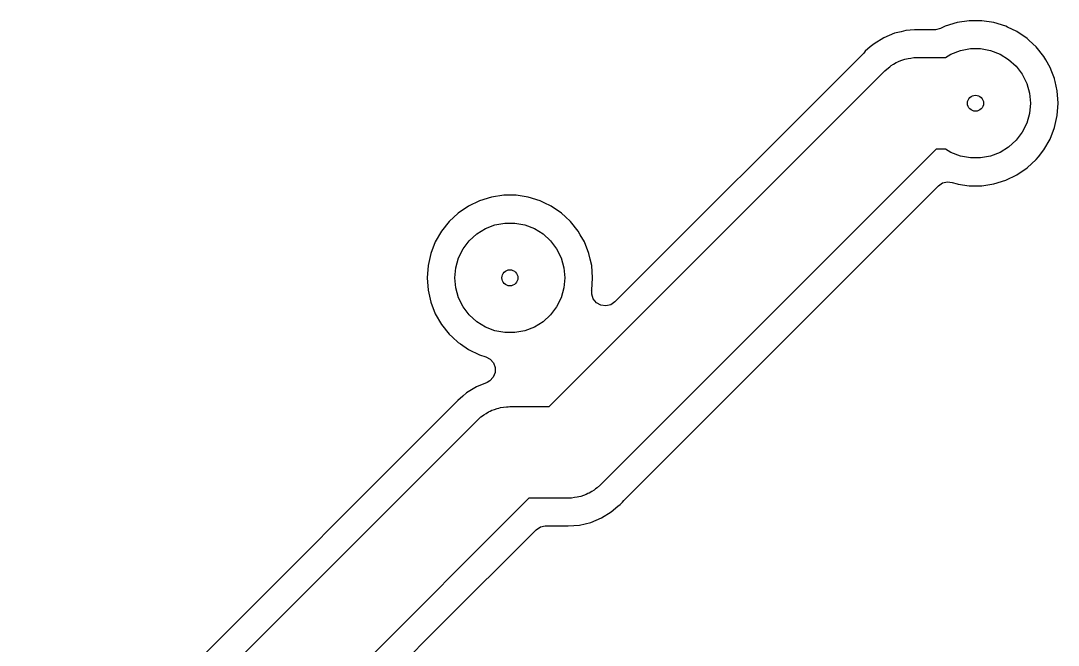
# Model space of a CAD drawing. Extents: x 0.79 to 9.84, y -6.5 to -0.79.
# Drawn here: x 4.667 to 5.558, y -2.753 to -2.217 of the extents above; entities that cross this region are included whole.
import ezdxf

# ---------------------------------------------------------------- set-up
doc = ezdxf.new("R2010")
doc.units = 0
doc.header["$MEASUREMENT"] = 0
doc.layers.add('BLACK', color=7, linetype='CONTINUOUS')

msp = doc.modelspace()

# ---------------------------------------------------------------- linework, layer by layer
at = {"layer": 'BLACK', "linetype": 'CONTINUOUS'}
for p, q in [((5.47158, -2.2181), (5.46143, -2.22123)), ((5.48209, -2.21652), (5.47158, -2.2181)), ((5.47158, -2.2181), (5.47158, -2.2181)), ((5.49271, -2.21652), (5.48209, -2.21652)), ((5.48209, -2.21652), (5.48209, -2.21652)), ((5.50322, -2.2181), (5.49271, -2.21652)), ((5.49271, -2.21652), (5.49271, -2.21652)), ((5.51337, -2.22123), (5.50322, -2.2181)), ((5.50322, -2.2181), (5.50322, -2.2181)), ((5.41787, -2.22729), (5.40871, -2.23108)), ((5.42343, -2.22595), (5.41787, -2.22729)), ((5.42751, -2.22497), (5.42343, -2.22595)), ((5.43493, -2.22439), (5.42751, -2.22497)), ((5.42751, -2.22497), (5.42751, -2.22497)), ((5.42751, -2.22497), (5.42751, -2.22497)), ((5.42751, -2.22497), (5.42751, -2.22497)), ((5.43616, -2.22429), (5.43493, -2.22439)), ((5.43493, -2.22439), (5.43493, -2.22439)), ((5.4374, -2.22419), (5.43616, -2.22429)), ((5.43942, -2.22435), (5.4374, -2.22419)), ((5.4374, -2.22419), (5.4374, -2.22419)), ((5.44034, -2.22439), (5.43942, -2.22435)), ((5.45219, -2.22439), (5.44034, -2.22439)), ((5.45312, -2.22435), (5.45219, -2.22439)), ((5.45729, -2.22322), (5.45312, -2.22435)), ((5.46143, -2.22123), (5.45729, -2.22322)), ((5.46143, -2.22123), (5.46143, -2.22123)), ((5.51485, -2.22194), (5.51337, -2.22123)), ((5.51337, -2.22123), (5.51337, -2.22123)), ((5.51337, -2.22123), (5.51337, -2.22123)), ((5.51337, -2.22123), (5.51337, -2.22123)), ((5.52294, -2.22584), (5.51485, -2.22194)), ((5.53172, -2.23183), (5.52294, -2.22584)), ((5.40025, -2.23627), (5.39699, -2.23905)), ((5.40871, -2.23108), (5.40025, -2.23627)), ((5.40025, -2.23627), (5.40025, -2.23627)), ((5.40871, -2.23108), (5.40871, -2.23108)), ((5.53344, -2.23342), (5.53172, -2.23183)), ((5.53172, -2.23183), (5.53172, -2.23183)), ((5.53951, -2.23905), (5.53344, -2.23342)), ((5.39077, -2.24492), (5.17766, -2.45803)), ((5.3914, -2.24424), (5.39077, -2.24492)), ((5.39271, -2.24271), (5.3914, -2.24424)), ((5.39699, -2.23905), (5.39271, -2.24271)), ((5.39271, -2.24271), (5.39271, -2.24271)), ((5.39271, -2.24271), (5.39271, -2.24271)), ((5.46163, -2.24803), (5.46634, -2.24511)), ((5.46634, -2.24511), (5.47447, -2.24196)), ((5.47447, -2.24196), (5.48304, -2.24036)), ((5.48304, -2.24036), (5.49176, -2.24036)), ((5.49176, -2.24036), (5.50033, -2.24196)), ((5.50033, -2.24196), (5.50846, -2.24511)), ((5.50846, -2.24511), (5.51587, -2.2497)), ((5.54613, -2.24736), (5.53951, -2.23905)), ((5.41491, -2.25509), (5.41709, -2.25388)), ((5.41709, -2.25388), (5.41917, -2.25251)), ((5.41917, -2.25251), (5.42057, -2.25195)), ((5.42057, -2.25195), (5.42188, -2.25122)), ((5.42188, -2.25122), (5.42426, -2.25048)), ((5.42426, -2.25048), (5.42657, -2.24955)), ((5.42657, -2.24955), (5.42805, -2.24929)), ((5.42805, -2.24929), (5.42948, -2.24884)), ((5.42948, -2.24884), (5.43196, -2.24859)), ((5.43196, -2.24859), (5.43441, -2.24815)), ((5.43441, -2.24815), (5.43591, -2.24818)), ((5.43591, -2.24818), (5.4374, -2.24803)), ((5.4374, -2.24803), (5.46163, -2.24803)), ((5.51587, -2.2497), (5.52232, -2.25557)), ((5.54776, -2.25017), (5.54613, -2.24736)), ((5.54613, -2.24736), (5.54613, -2.24736)), ((5.54613, -2.24736), (5.54613, -2.24736)), ((5.55145, -2.25656), (5.54776, -2.25017)), ((5.12109, -2.54803), (5.40956, -2.25956)), ((5.40956, -2.25956), (5.41252, -2.25689)), ((5.41252, -2.25689), (5.41377, -2.25606)), ((5.41377, -2.25606), (5.41491, -2.25509)), ((5.52232, -2.25557), (5.52757, -2.26253)), ((5.52757, -2.26253), (5.53146, -2.27034)), ((5.55299, -2.26048), (5.55145, -2.25656)), ((5.55145, -2.25656), (5.55145, -2.25656)), ((5.55521, -2.26616), (5.55299, -2.26048)), ((5.53146, -2.27034), (5.53384, -2.27872)), ((5.55533, -2.26645), (5.55521, -2.26616)), ((5.55583, -2.26867), (5.55533, -2.26645)), ((5.55769, -2.27681), (5.55583, -2.26867)), ((5.53384, -2.27872), (5.53465, -2.2874)), ((5.55849, -2.2874), (5.55769, -2.27681)), ((5.53465, -2.2874), (5.53384, -2.29608)), ((5.55769, -2.298), (5.55849, -2.2874)), ((5.53384, -2.29608), (5.53146, -2.30447)), ((5.55533, -2.30835), (5.55769, -2.298)), ((5.53146, -2.30447), (5.52757, -2.31227)), ((5.55145, -2.31824), (5.55533, -2.30835)), ((5.52757, -2.31227), (5.52232, -2.31923)), ((5.51587, -2.3251), (5.50846, -2.32969)), ((5.52232, -2.31923), (5.51587, -2.3251)), ((5.54613, -2.32744), (5.55145, -2.31824)), ((5.45371, -2.32677), (5.16524, -2.61524)), ((5.46163, -2.32677), (5.45371, -2.32677)), ((5.46634, -2.32969), (5.46163, -2.32677)), ((5.47447, -2.33284), (5.46634, -2.32969)), ((5.48304, -2.33444), (5.47447, -2.33284)), ((5.49176, -2.33444), (5.48304, -2.33444)), ((5.50033, -2.33284), (5.49176, -2.33444)), ((5.50846, -2.32969), (5.50033, -2.33284)), ((5.53951, -2.33575), (5.54144, -2.33333)), ((5.54144, -2.33333), (5.54613, -2.32745)), ((5.54613, -2.32745), (5.54613, -2.32744)), ((5.54613, -2.32745), (5.54613, -2.32745)), ((5.52294, -2.34896), (5.53172, -2.34298)), ((5.53172, -2.34298), (5.53951, -2.33575)), ((5.51337, -2.35357), (5.52294, -2.34896)), ((5.18553, -2.62838), (5.45558, -2.35833)), ((5.45558, -2.35833), (5.45915, -2.35589)), ((5.45915, -2.35589), (5.46336, -2.3549)), ((5.46336, -2.3549), (5.46738, -2.35541)), ((5.46738, -2.35541), (5.47158, -2.3567)), ((5.47158, -2.3567), (5.47158, -2.3567)), ((5.47158, -2.3567), (5.47158, -2.3567)), ((5.47158, -2.3567), (5.47237, -2.35682)), ((5.47237, -2.35682), (5.48209, -2.35829)), ((5.48209, -2.35829), (5.48209, -2.35829)), ((5.48209, -2.35829), (5.48209, -2.35829)), ((5.48209, -2.35829), (5.49271, -2.35829)), ((5.49271, -2.35829), (5.50322, -2.3567)), ((5.49271, -2.35829), (5.49271, -2.35829)), ((5.50322, -2.3567), (5.51337, -2.35357)), ((5.07158, -2.3681), (5.06143, -2.37123)), ((5.08209, -2.36652), (5.07158, -2.3681)), ((5.07158, -2.3681), (5.07158, -2.3681)), ((5.09271, -2.36652), (5.08209, -2.36652)), ((5.08209, -2.36652), (5.08209, -2.36652)), ((5.10322, -2.3681), (5.09271, -2.36652)), ((5.09271, -2.36652), (5.09271, -2.36652)), ((5.11337, -2.37123), (5.10322, -2.3681)), ((5.10322, -2.3681), (5.10322, -2.3681)), ((5.05186, -2.37584), (5.04308, -2.38183)), ((5.06143, -2.37123), (5.05186, -2.37584)), ((5.05186, -2.37584), (5.05186, -2.37584)), ((5.06143, -2.37123), (5.06143, -2.37123)), ((5.11684, -2.3729), (5.11337, -2.37123)), ((5.11337, -2.37123), (5.11337, -2.37123)), ((5.11337, -2.37123), (5.11337, -2.37123)), ((5.11337, -2.37123), (5.11337, -2.37123)), ((5.12294, -2.37584), (5.11684, -2.3729)), ((5.13172, -2.38183), (5.12294, -2.37584)), ((5.04308, -2.38183), (5.03529, -2.38905)), ((5.04308, -2.38183), (5.04308, -2.38183)), ((5.1351, -2.38496), (5.13172, -2.38183)), ((5.13172, -2.38183), (5.13172, -2.38183)), ((5.13951, -2.38905), (5.1351, -2.38496)), ((5.02867, -2.39736), (5.02336, -2.40656)), ((5.03529, -2.38905), (5.02867, -2.39736)), ((5.05893, -2.3997), (5.06634, -2.39511)), ((5.06634, -2.39511), (5.07447, -2.39196)), ((5.07447, -2.39196), (5.08304, -2.39036)), ((5.08304, -2.39036), (5.09176, -2.39036)), ((5.09176, -2.39036), (5.10033, -2.39196)), ((5.10033, -2.39196), (5.10846, -2.39511)), ((5.10846, -2.39511), (5.11587, -2.3997)), ((5.14613, -2.39736), (5.13951, -2.38905)), ((5.1479, -2.40042), (5.14613, -2.39736)), ((5.14613, -2.39736), (5.14613, -2.39736)), ((5.14613, -2.39736), (5.14613, -2.39736)), ((5.04723, -2.41253), (5.05249, -2.40557)), ((5.05249, -2.40557), (5.05893, -2.3997)), ((5.11587, -2.3997), (5.12232, -2.40557)), ((5.12232, -2.40557), (5.12757, -2.41253)), ((5.15145, -2.40656), (5.1479, -2.40042)), ((5.02336, -2.40656), (5.01947, -2.41645)), ((5.02336, -2.40656), (5.02336, -2.40656)), ((5.04335, -2.42034), (5.04723, -2.41253)), ((5.12757, -2.41253), (5.13146, -2.42034)), ((5.15533, -2.41645), (5.15145, -2.40656)), ((5.15145, -2.40656), (5.15145, -2.40656)), ((5.01947, -2.41645), (5.01711, -2.42681)), ((5.04096, -2.42872), (5.04335, -2.42034)), ((5.13146, -2.42034), (5.13384, -2.42872)), ((5.15642, -2.42123), (5.15533, -2.41645)), ((5.15769, -2.42681), (5.15642, -2.42123)), ((5.01711, -2.42681), (5.01632, -2.4374)), ((5.04016, -2.4374), (5.04096, -2.42872)), ((5.13384, -2.42872), (5.13465, -2.4374)), ((5.15849, -2.4374), (5.15769, -2.42681)), ((5.01632, -2.4374), (5.01711, -2.448)), ((5.04096, -2.44608), (5.04016, -2.4374)), ((5.13465, -2.4374), (5.13384, -2.44608)), ((5.15769, -2.448), (5.15849, -2.4374)), ((5.01711, -2.448), (5.01947, -2.45835)), ((5.04335, -2.45447), (5.04096, -2.44608)), ((5.13384, -2.44608), (5.13146, -2.45447)), ((5.15766, -2.44844), (5.15769, -2.448)), ((5.1577, -2.44844), (5.15766, -2.44844)), ((5.15768, -2.45133), (5.1577, -2.44844)), ((5.01947, -2.45835), (5.02336, -2.46824)), ((5.04723, -2.46227), (5.04335, -2.45447)), ((5.13146, -2.45447), (5.12757, -2.46227)), ((5.15906, -2.45543), (5.15768, -2.45133)), ((5.16182, -2.45876), (5.15906, -2.45543)), ((5.1656, -2.46087), (5.16182, -2.45876)), ((5.17766, -2.45803), (5.17409, -2.46047)), ((5.02336, -2.46824), (5.02336, -2.46824)), ((5.02336, -2.46824), (5.02867, -2.47745)), ((5.05249, -2.46923), (5.04723, -2.46227)), ((5.12757, -2.46227), (5.12232, -2.46923)), ((5.16988, -2.46146), (5.1656, -2.46087)), ((5.17409, -2.46047), (5.16988, -2.46146)), ((5.02867, -2.47745), (5.03529, -2.48575)), ((5.05893, -2.4751), (5.05249, -2.46923)), ((5.06634, -2.47969), (5.05893, -2.4751)), ((5.11587, -2.4751), (5.10846, -2.47969)), ((5.12232, -2.46923), (5.11587, -2.4751)), ((5.03529, -2.48575), (5.03816, -2.48842)), ((5.07447, -2.48284), (5.06634, -2.47969)), ((5.08304, -2.48444), (5.07447, -2.48284)), ((5.09176, -2.48444), (5.08304, -2.48444)), ((5.10033, -2.48284), (5.09176, -2.48444)), ((5.10846, -2.47969), (5.10033, -2.48284)), ((5.03816, -2.48842), (5.04308, -2.49298)), ((5.04308, -2.49298), (5.04489, -2.49421)), ((5.04489, -2.49421), (5.05186, -2.49896)), ((5.05186, -2.49896), (5.05186, -2.49896)), ((5.05186, -2.49896), (5.05186, -2.49896)), ((5.05186, -2.49896), (5.06143, -2.50357)), ((5.06143, -2.50357), (5.06673, -2.50521)), ((5.06673, -2.50521), (5.07056, -2.50722)), ((5.07056, -2.50722), (5.0734, -2.51048)), ((5.0734, -2.51048), (5.07488, -2.51455)), ((5.07478, -2.51887), (5.07313, -2.52287)), ((5.07488, -2.51455), (5.07478, -2.51887)), ((5.05871, -2.53108), (5.05025, -2.53627)), ((5.06777, -2.52733), (5.05871, -2.53108)), ((5.05871, -2.53108), (5.05871, -2.53108)), ((5.07015, -2.526), (5.06777, -2.52733)), ((5.07313, -2.52287), (5.07015, -2.526)), ((5.04697, -2.53907), (5.04271, -2.54271)), ((5.05025, -2.53627), (5.04697, -2.53907)), ((5.05025, -2.53627), (5.05025, -2.53627)), ((5.04077, -2.54492), (4.61475, -2.97094)), ((5.0414, -2.54424), (5.04077, -2.54492)), ((5.04271, -2.54271), (5.0414, -2.54424)), ((5.04271, -2.54271), (5.04271, -2.54271)), ((5.04271, -2.54271), (5.04271, -2.54271)), ((5.07805, -2.54929), (5.07948, -2.54884)), ((5.07948, -2.54884), (5.08196, -2.54859)), ((5.08196, -2.54859), (5.08441, -2.54815)), ((5.08441, -2.54815), (5.08591, -2.54818)), ((5.08591, -2.54818), (5.0874, -2.54803)), ((5.0874, -2.54803), (5.12109, -2.54803)), ((5.05956, -2.55956), (5.06252, -2.55689)), ((5.06252, -2.55689), (5.06377, -2.55606)), ((5.06377, -2.55606), (5.06491, -2.55509)), ((5.06491, -2.55509), (5.06709, -2.55388)), ((5.06709, -2.55388), (5.06917, -2.55251)), ((5.06917, -2.55251), (5.07057, -2.55195)), ((5.07057, -2.55195), (5.07188, -2.55122)), ((5.07188, -2.55122), (5.07426, -2.55048)), ((5.07426, -2.55048), (5.07657, -2.54955)), ((5.07657, -2.54955), (5.07805, -2.54929)), ((4.62109, -2.99803), (5.05956, -2.55956)), ((5.15989, -2.61972), (5.15771, -2.62093)), ((5.16103, -2.61874), (5.15989, -2.61972)), ((5.16228, -2.61791), (5.16103, -2.61874)), ((5.16524, -2.61524), (5.16228, -2.61791)), ((5.10371, -2.62677), (4.66524, -3.06524)), ((5.1374, -2.62677), (5.10371, -2.62677)), ((5.13889, -2.62662), (5.1374, -2.62677)), ((5.14039, -2.62666), (5.13889, -2.62662)), ((5.14285, -2.62622), (5.14039, -2.62666)), ((5.14533, -2.62597), (5.14285, -2.62622)), ((5.14676, -2.62552), (5.14533, -2.62597)), ((5.14823, -2.62525), (5.14676, -2.62552)), ((5.15055, -2.62433), (5.14823, -2.62525)), ((5.15293, -2.62358), (5.15055, -2.62433)), ((5.15424, -2.62285), (5.15293, -2.62358)), ((5.15563, -2.6223), (5.15424, -2.62285)), ((5.15771, -2.62093), (5.15563, -2.6223)), ((5.18425, -2.63026), (5.18529, -2.62863)), ((5.18529, -2.62863), (5.18553, -2.62838)), ((5.17455, -2.63854), (5.18021, -2.63371)), ((5.18021, -2.63371), (5.18204, -2.63214)), ((5.18204, -2.63214), (5.18245, -2.6318)), ((5.18204, -2.63214), (5.18204, -2.63214)), ((5.18245, -2.63179), (5.18425, -2.63026)), ((5.18245, -2.6318), (5.18245, -2.63179)), ((5.15693, -2.64751), (5.1661, -2.64372)), ((5.1661, -2.64372), (5.17455, -2.63854)), ((5.02651, -2.7374), (5.11005, -2.65386)), ((5.11005, -2.65386), (5.11362, -2.65142)), ((5.11362, -2.65142), (5.11783, -2.65043)), ((5.11783, -2.65043), (5.11838, -2.65041)), ((5.11838, -2.65041), (5.13446, -2.65041)), ((5.13446, -2.65041), (5.13539, -2.65045)), ((5.13539, -2.65045), (5.1374, -2.65061)), ((5.1374, -2.65061), (5.14729, -2.64983)), ((5.1374, -2.65061), (5.1374, -2.65061)), ((5.1374, -2.65061), (5.1374, -2.65061)), ((5.14729, -2.64983), (5.15693, -2.64751)), ((5.14729, -2.64983), (5.14729, -2.64983)), ((5.14729, -2.64983), (5.14729, -2.64983)), ((4.68501, -3.0789), (5.02651, -2.7374))]:
    msp.add_line(p, q, dxfattribs=at)
at = {"layer": 'BLACK'}
for centre in [(5.4874, -2.2874), (5.0874, -2.4374)]:
    msp.add_circle(centre, 0.00689, dxfattribs=at)

doc.saveas('drawing.dxf')
